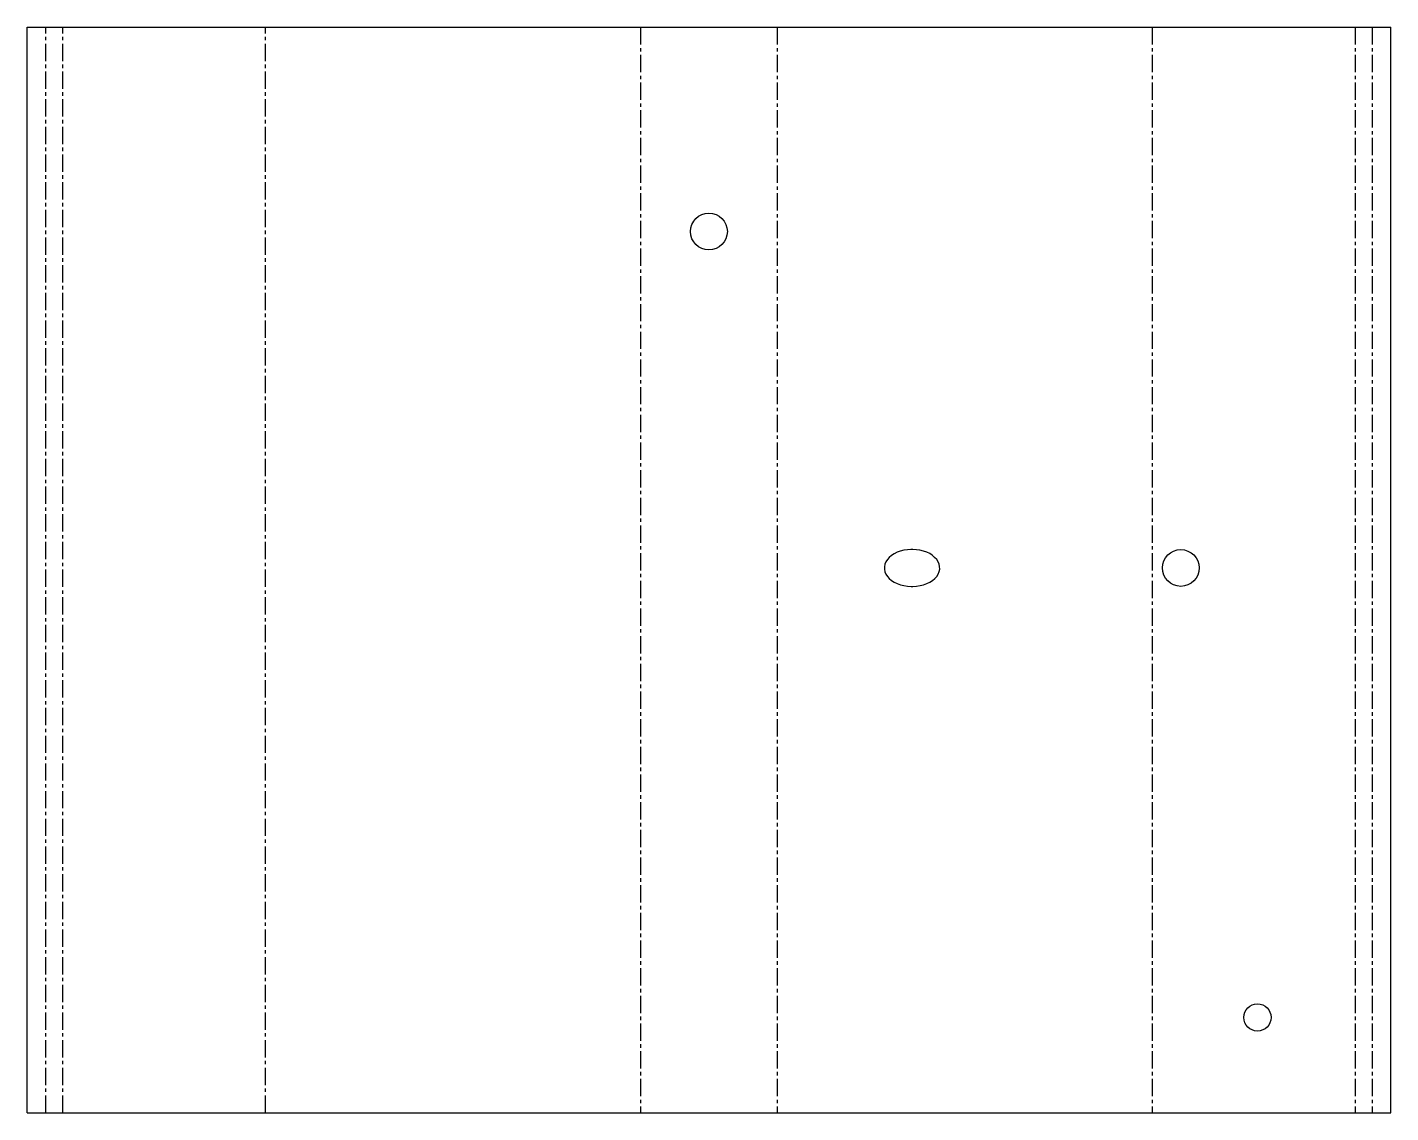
# Model space of a CAD drawing. Header units: millimetres. Extents: x -486 to 514, y -398 to 398.
import ezdxf

# ---------------------------------------------------------------- set-up
doc = ezdxf.new("R2010")
doc.units = ezdxf.units.MM
doc.linetypes.add('CENTERX2', pattern=[20.32, 12.7, -2.54, 2.54, -2.54])

msp = doc.modelspace()

# ---------------------------------------------------------------- linework, layer by layer
at = {"color": 7, "linetype": 'Continuous', "lineweight": 25}
for p, q in [((-486.4, -398.5), (-486.4, 398.5)), ((-486.4, 398.5), (514, 398.5)), ((514, -398.5), (514, 398.5)), ((163.3, 15), (162, 15)), ((162.2, -12), (163.4, -12)), ((-486.4, -398.5), (514, -398.5))]:
    msp.add_line(p, q, dxfattribs=at)
at = {"color": 7, "linetype": 'CENTERX2'}
for p, q in [((-472.7, -398.5), (-472.7, 398.5)), ((-460.3, -398.5), (-460.3, 398.5)), ((-311.5, -398.5), (-311.5, 398.5)), ((-36.3, 398.5), (-36.3, -398.5)), ((63.9, 398.5), (63.9, -398.5)), ((339.1, 398.5), (339.1, -398.5)), ((487.9, 398.5), (487.9, -398.5)), ((500.3, 398.5), (500.3, -398.5))]:
    msp.add_line(p, q, dxfattribs=at)
at = {"color": 7, "linetype": 'Continuous', "lineweight": 25, "flags": 128}
for points in [[(162, 15), (159.4, 14.9), (156.7, 14.5), (154.2, 13.9), (151.8, 13), (149.7, 11.9), (147.7, 10.7), (146, 9.2), (144.7, 7.7), (143.6, 6), (142.9, 4.2), (142.5, 2.4), (142.5, 0.5), (142.9, -1.3), (143.6, -3.1), (144.7, -4.7), (146.1, -6.3), (147.8, -7.7), (149.8, -9), (152, -10), (154.3, -10.9), (156.9, -11.5), (159.5, -11.9), (162.2, -12)], [(163.4, -12), (166.1, -11.9), (168.7, -11.5), (171.3, -10.9), (173.7, -10), (175.9, -9), (177.8, -7.7), (179.5, -6.3), (180.9, -4.7), (182, -3), (182.7, -1.2), (183.1, 0.6), (183, 2.5), (182.7, 4.3), (181.9, 6.1), (180.9, 7.8), (179.4, 9.3), (177.7, 10.8), (175.8, 12), (173.6, 13.1), (171.2, 13.9), (168.6, 14.5), (166, 14.9), (163.3, 15)]]:
    msp.add_lwpolyline(points, dxfattribs=at)
at = {"color": 7, "linetype": 'Continuous', "lineweight": 25}
for centre, radius in [((13.8, 248.5), 13.5), ((360, 1.5), 13.5), ((416.2, -328.5), 10)]:
    msp.add_circle(centre, radius, dxfattribs=at)

doc.saveas('drawing.dxf')
